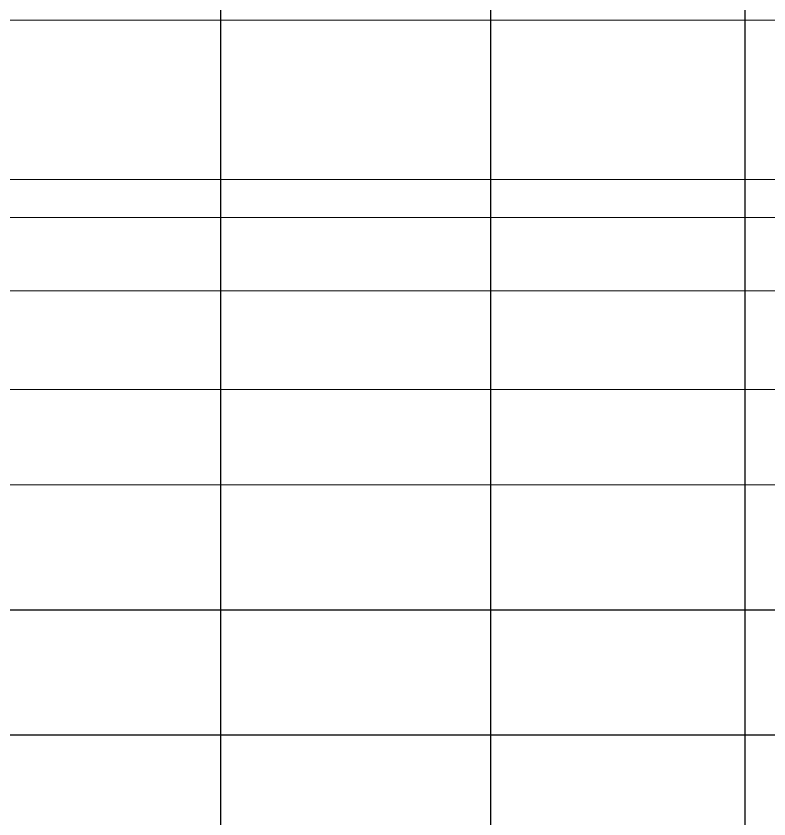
# Model space of a CAD drawing. Extents: x 539033 to 804858, y 468425 to 1263560.
# Drawn here: x 744342 to 744578.7, y 511273.1 to 511525.4 of the extents above; entities that cross this region are included whole.
import ezdxf

# ---------------------------------------------------------------- set-up
doc = ezdxf.new("R2010")
doc.units = 0
doc.header["$LTSCALE"] = 1000
doc.header["$MEASUREMENT"] = 0
doc.linetypes.add('0', pattern=[0, 0])
doc.linetypes.add('ACAD_ISO02W100', pattern=[15, 12, -3])
doc.layers.get('0').update_dxf_attribs({"linetype": 'CONTINUOUS'})
doc.layers.add('摄像头', color=7, linetype='CONTINUOUS')
doc.layers.add('粗实线', color=7, linetype='0', lineweight=30)
doc.layers.add('虚线', color=6, linetype='ACAD_ISO02W100', lineweight=18)

# ---------------------------------------------------------------- blocks, each defined once
blk = doc.blocks.new('A$C54714A9A')
at = {"layer": '摄像头', "color": 0, "lineweight": 25, "ltscale": 100}
for p, q in [((1015.35, 2510.62), (1015.35, 180.35)), ((1054.65, 2510.62), (1054.65, 180.35))]:
    blk.add_line(p, q, dxfattribs=at)
at = {"layer": '虚线', "color": 0, "linetype": 'ACAD_ISO02W100', "lineweight": 15}
for p, q in [((1190, 225), (1190, 2500.62)), ((1240, 225), (1240, 2500.62)), ((1178, 883.76), (1178, 1533.76)), ((1155, 906.76), (1155, 1510.76)), ((1094, 1042.76), (1094, 1374.76)), ((1124, 1374.76), (1124, 1042.76))]:
    blk.add_line(p, q, dxfattribs=at)
blk = doc.blocks.new('A$C54FB0A97')
at = {"layer": '粗实线'}
blk.add_line((3035, 1200), (1008.1, 1200), dxfattribs=at)
blk.add_lwpolyline([(85, 1365), (3035, 1365), (3035, 85), (85, 85)], close=True, dxfattribs=at)
blk.add_lwpolyline([(165, 1200), (165, 1285), (2955, 1285), (2955, 1200)], dxfattribs=at)
blk = doc.blocks.new('A$C0E4615E3')
at = {"color": 0, "ltscale": 100}
blk.add_blockref('A$C54FB0A97', (360, 0), dxfattribs=at)

msp = doc.modelspace()

# ---------------------------------------------------------------- block references
at = {"xscale": -1, "rotation": 270}
for name, p in [('A$C0E4615E3', (743206.2, 508350.46)), ('A$C54714A9A', (743233.45, 510284.02))]:
    msp.add_blockref(name, p, dxfattribs=at)

doc.saveas('drawing.dxf')
